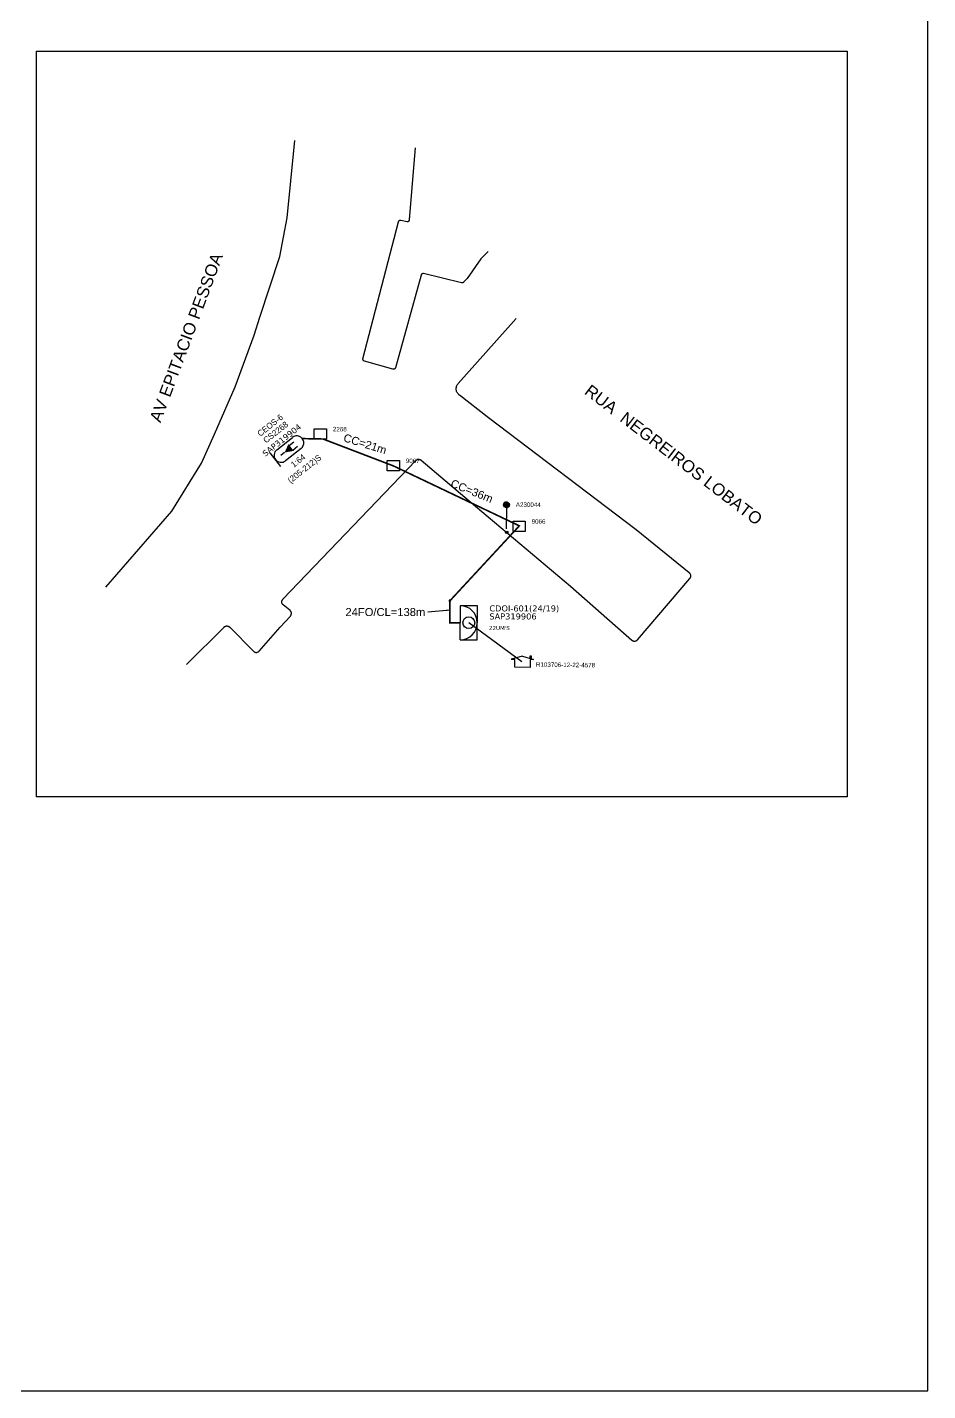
# Model space of a CAD drawing. Header units: millimetres. Extents: x 1012 to 1851, y 91 to 685.
# Drawn here: x 1625.6 to 1850.7, y 90.8 to 431.5 of the extents above; entities that cross this region are included whole.
import ezdxf
from ezdxf.enums import TextEntityAlignment as Align

# ---------------------------------------------------------------- set-up
doc = ezdxf.new("R2010")
doc.units = ezdxf.units.MM
doc.header["$LTSCALE"] = 0.1
doc.header["$MEASUREMENT"] = 0
for name, color, linetype in [('CD a instalar', 1, 'Continuous'), ('CDOI', 1, 'Continuous'), ('CEOS', 1, 'Continuous'), ('label_cabos', 7, 'Continuous'), ('LEGENDAS_INFRAESTRUTURAS', 7, 'Continuous'), ('MUB_DIVISA', 7, 'Continuous'), ('MUB_OBRA_ARTE', 253, 'Continuous'), ('MUB_QUADRAS', 253, 'Continuous'), ('MUB_SEGMENTO', 7, 'Continuous'), ('NOS_DE_INFRAESTRUTURA', 7, 'Continuous'), ('SURVEYS', 7, 'Continuous'), ('SURVEYS_LEGENDAS', 7, 'Continuous')]:
    doc.layers.add(name, color=color, linetype=linetype)
doc.styles.add('siredit', font='verdana.ttf')
doc.styles.get("Standard").update_dxf_attribs({"font": 'arial.ttf'})
doc.styles.add('Style-font000', font='font000.shx')
doc.dimstyles.new('ISO-25', dxfattribs={"dimtxt": 2.5, "dimasz": 2.5, "dimexe": 1.25, "dimexo": 0.625, "dimtad": 1, "dimtxsty": 'Standard', "dimcen": 2.5, "dimadec": 0, "dimazin": 0, "dimtfac": 1, "dimtmove": 0, "dimatfit": 3, "dimfxl": 0, "dimarcsym": 0})

# ---------------------------------------------------------------- blocks, each defined once
blk = doc.blocks.new('DV')
at = {"linetype": 'Continuous'}
blk.add_circle((0, 0), 0.00000275, dxfattribs=at)
blk = doc.blocks.new('MHMZ')
at = {"color": 5}
for p, q in [((-0.000021, 0.000005), (0.0000066, 0.0000052)), ((-0.0000207, -0.0000182), (-0.000021, 0.000005)), ((0.0000066, 0.0000052), (0.0000068, -0.0000179)), ((0.0000068, -0.0000179), (-0.0000207, -0.0000182))]:
    blk.add_line(p, q, dxfattribs=at)
blk = doc.blocks.new('FNDM')
at = {"color": 0}
for p, q in [((0, 0.0000017), (-0.0000017, 0)), ((0.0000012, 0.0000012), (-0.0000012, 0.0000012)), ((-0.0000012, 0.0000012), (-0.0000012, -0.0000012)), ((0.0000017, 0), (0, 0.0000017)), ((0.0000012, -0.0000012), (0.0000012, 0.0000012)), ((-0.0000017, 0), (0, -0.0000017)), ((-0.0000012, -0.0000012), (0.0000012, -0.0000012)), ((0, -0.0000017), (0.0000017, 0))]:
    blk.add_line(p, q, dxfattribs=at)
blk = doc.blocks.new('*X29')
at = {"color": 0}
for p, q in [((-0.679997, 0.416018), (-0.018018, 1.077997)), ((-0.679809, 0.433884), (-0.035884, 1.077809)), ((-0.679715, 0.398622), (-0.000622, 1.077715)), ((-0.67911, 0.452261), (-0.054261, 1.07711)), ((-0.678999, 0.381661), (0.016339, 1.076999)), ((-0.677877, 0.365105), (0.032895, 1.075877)), ((-0.677853, 0.471196), (-0.073196, 1.075853)), ((-0.676376, 0.348929), (0.049071, 1.074376)), ((-0.675978, 0.490748), (-0.092748, 1.073978)), ((-0.674518, 0.333109), (0.064891, 1.072518)), ((-0.673417, 0.510987), (-0.112987, 1.071417)), ((-0.672323, 0.317627), (0.080373, 1.070323)), ((-0.67008, 0.532002), (-0.134002, 1.06808)), ((-0.669809, 0.302463), (0.095537, 1.067809)), ((-0.666991, 0.287604), (0.110396, 1.064991)), ((-0.665856, 0.553903), (-0.155903, 1.063856)), ((-0.663883, 0.273034), (0.124966, 1.061883)), ((-0.660603, 0.576834), (-0.178834, 1.058603)), ((-0.660497, 0.258742), (0.139258, 1.058497)), ((-0.656846, 0.244715), (0.153285, 1.054846)), ((-0.654125, 0.600989), (-0.202989, 1.052125)), ((-0.652938, 0.230945), (0.167055, 1.050938)), ((-0.648783, 0.217422), (0.180578, 1.046783)), ((-0.646156, 0.626637), (-0.228637, 1.044156)), ((-0.64439, 0.204138), (0.193862, 1.04239)), ((-0.639766, 0.191085), (0.206915, 1.037766)), ((-0.636298, 0.654172), (-0.256172, 1.034298)), ((-0.634917, 0.178256), (0.219744, 1.032917)), ((-0.62985, 0.165645), (0.232355, 1.02785)), ((-0.624571, 0.153247), (0.244753, 1.022571)), ((-0.623925, 0.684222), (-0.286222, 1.021925)), ((-0.619084, 0.141056), (0.256944, 1.017084)), ((-0.613395, 0.129067), (0.268933, 1.011395)), ((-0.607932, 0.717893), (-0.319893, 1.005932)), ((-0.607508, 0.117277), (0.280723, 1.005508)), ((-0.601426, 0.10568), (0.29232, 0.999426)), ((-0.595154, 0.094275), (0.303725, 0.993154)), ((-0.588694, 0.083057), (0.314943, 0.986694)), ((-0.58596, 0.757543), (-0.359543, 0.98396)), ((-0.58205, 0.072024), (0.325976, 0.98005)), ((-0.575224, 0.061172), (0.336828, 0.973224)), ((-0.568219, 0.0505), (0.3475, 0.966219)), ((-0.561036, 0.040005), (0.357995, 0.959036)), ((-0.553678, 0.029685), (0.368315, 0.951678)), ((-0.550397, 0.810783), (-0.412783, 0.948397)), ((-0.546146, 0.01954), (0.37846, 0.944146)), ((-0.538442, 0.009566), (0.388434, 0.936442)), ((-0.530567, -0.000236), (0.398236, 0.928567)), ((-0.522522, -0.009869), (0.407869, 0.920522)), ((-0.514308, -0.019333), (0.417333, 0.912308)), ((-0.505925, -0.028628), (0.426628, 0.903925)), ((-0.497375, -0.037756), (0.435756, 0.895375)), ((-0.488657, -0.046715), (0.444715, 0.886657)), ((-0.479772, -0.055508), (0.453508, 0.877772)), ((-0.470719, -0.064133), (0.462133, 0.868719)), ((-0.461499, -0.07259), (0.47059, 0.859499)), ((-0.45211, -0.080879), (0.478879, 0.85011)), ((-0.442553, -0.089), (0.487, 0.840553)), ((-0.432826, -0.096951), (0.494951, 0.830826)), ((-0.422929, -0.104731), (0.502731, 0.820929)), ((-0.41286, -0.11234), (0.51034, 0.81086)), ((-0.402619, -0.119776), (0.517776, 0.800619)), ((-0.392202, -0.127037), (0.525037, 0.790202)), ((-0.381609, -0.134122), (0.532122, 0.779609)), ((-0.370838, -0.141028), (0.539028, 0.768838)), ((-0.359886, -0.147754), (0.545754, 0.757886)), ((-0.348751, -0.154296), (0.552296, 0.746751)), ((-0.337429, -0.160652), (0.558652, 0.735429)), ((-0.325919, -0.16682), (0.56482, 0.723919)), ((-0.314215, -0.172794), (0.570794, 0.712215)), ((-0.302316, -0.178572), (0.576572, 0.700316)), ((-0.290215, -0.184149), (0.582149, 0.688215)), ((-0.27791, -0.189522), (0.587522, 0.67591)), ((-0.265395, -0.194684), (0.592684, 0.663395)), ((-0.252664, -0.199631), (0.597631, 0.650664)), ((-0.239711, -0.204356), (0.602356, 0.637711)), ((-0.226531, -0.208853), (0.606853, 0.624531)), ((-0.213115, -0.213115), (0.611115, 0.611115)), ((-0.199456, -0.217134), (0.615134, 0.597456)), ((-0.185546, -0.220901), (0.618901, 0.583546)), ((-0.171373, -0.224406), (0.622406, 0.569373)), ((-0.156929, -0.22764), (0.62564, 0.554929)), ((-0.1422, -0.230589), (0.628589, 0.5402)), ((-0.127174, -0.23324), (0.63124, 0.525174)), ((-0.111836, -0.23558), (0.63358, 0.509836)), ((-0.096169, -0.23759), (0.63559, 0.494169)), ((-0.080154, -0.239253), (0.637253, 0.478154)), ((-0.06377, -0.240547), (0.638547, 0.46177)), ((-0.046993, -0.241448), (0.639448, 0.444993)), ((-0.029795, -0.241927), (0.639927, 0.427795)), ((-0.012144, -0.241953), (0.639953, 0.410144)), ((0.006, -0.241488), (0.639488, 0.392)), ((0.024679, -0.240486), (0.638486, 0.373321)), ((0.043948, -0.238895), (0.636895, 0.354052)), ((0.063871, -0.236649), (0.634649, 0.334129)), ((0.084528, -0.23367), (0.63167, 0.313472)), ((0.106018, -0.229858), (0.627858, 0.291982)), ((0.12847, -0.225084), (0.623084, 0.26953)), ((0.152051, -0.21918), (0.61718, 0.245949)), ((0.176993, -0.211916), (0.609916, 0.221007)), ((0.203627, -0.20296), (0.60096, 0.194373)), ((0.232456, -0.191808), (0.589808, 0.165544)), ((0.264325, -0.177617), (0.575617, 0.133675)), ((0.300865, -0.158754), (0.556754, 0.097135)), ((0.346227, -0.13107), (0.52907, 0.051773)), ((0.43272, -0.062254), (0.460254, -0.03472))]:
    blk.add_line(p, q, dxfattribs=at)
blk = doc.blocks.new('PTPT')
at = {"color": 0}
blk.add_line((-0.0000002, -0.0000024), (-0.0000002, -0.0000498), dxfattribs=at)
blk.add_circle((-0.0000002, 0.0000042), 0.0000066, dxfattribs=at)
at = {"color": 0, "xscale": 1e-05, "yscale": 1e-05, "zscale": 1e-05}
blk.add_blockref('*X29', (0, 0), dxfattribs=at)
blk = doc.blocks.new('LVLV')
for p, q in [((0, 0.0000254), (-0.0000251, 0.000018)), ((-0.0000251, 0.000018), (-0.0000173, 0.000018)), ((-0.0000172, 0), (-0.0000172, 0.0000179)), ((0.0000172, 0), (-0.0000172, 0)), ((0, 0.0000254), (0.0000251, 0.000018)), ((0.0000169, 0.0000264), (0.0000195, 0.0000264)), ((0.0000169, 0.0000205), (0.0000169, 0.0000264)), ((0.0000251, 0.000018), (0.0000172, 0.000018)), ((0.0000172, 0.000018), (0.0000172, 0)), ((0.0000195, 0.0000264), (0.0000195, 0.0000198))]:
    blk.add_line(p, q)

msp = doc.modelspace()

# ---------------------------------------------------------------- linework, layer by layer
at = {"linetype": 'Continuous'}
msp.add_lwpolyline([(1850.65, 684.79), (1012.09, 684.79), (1012.09, 90.79), (1850.65, 90.79), (1850.65, 684.79)], dxfattribs=at)
at = {"layer": 'CD a instalar', "color": 4, "linetype": 'Continuous'}
msp.add_line((1749.21, 272.97), (1735.97, 282.72), dxfattribs=at)
at = {"layer": 'CD a instalar', "color": 0, "linetype": 'Continuous'}
msp.add_lwpolyline([(1627.92, 425.6), (1830.5, 425.6), (1830.5, 239.18), (1627.92, 239.18)], close=True, dxfattribs=at)
at = {"layer": 'CD a instalar', "color": 0, "linetype": 'Continuous', "const_width": 0.4}
msp.add_lwpolyline([(1694.35, 328.75), (1699.54, 328.64), (1717.12, 321.92), (1748.59, 306.94), (1731.23, 288.19), (1731.23, 282.72), (1733.84, 282.72)], dxfattribs=at)
at = {"layer": 'CDOI', "color": 0}
for p, q in [((1738.1, 286.97), (1733.85, 286.97)), ((1738.09, 278.47), (1738.1, 286.97)), ((1733.84, 278.47), (1738.09, 278.47))]:
    msp.add_line(p, q, dxfattribs=at)
msp.add_lwpolyline([(1733.84, 278.47), (1733.85, 286.97)], dxfattribs=at)
msp.add_circle((1735.97, 282.72), 1.47, dxfattribs=at)
msp.add_arc((1733.84, 282.72), 4.25, 269.9724, 89.9724, dxfattribs=at)
at = {"layer": 'CEOS', "color": 0}
for p, q in [((1687.97, 325.96), (1691.87, 329.04)), ((1694.06, 326.26), (1690.16, 323.19))]:
    msp.add_line(p, q, dxfattribs=at)
msp.add_lwpolyline([(1689.94, 325.26, 0, 2.18, 0), (1691.55, 326.53, 2.18, 2.18, 0)], format="xyseb", dxfattribs=at)
for points in [[(1691.04, 327.03), (1692.22, 327.96)], [(1689, 321.81), (1686.36, 325.15)], [(1689.94, 325.26), (1689, 324.53)], [(1691.95, 325.87), (1693.14, 326.81)]]:
    msp.add_lwpolyline(points, dxfattribs=at)
for centre, start, end in [((1692.96, 327.65), 308.2802, 128.2802), ((1689.07, 324.58), 128.2802, 308.2802)]:
    msp.add_arc(centre, 1.77, start, end, dxfattribs=at)
at = {"layer": 'MUB_OBRA_ARTE', "color": 0, "linetype": 'Continuous'}
msp.add_lwpolyline([(1645.22, 291.58), (1661.73, 310.59), (1669.17, 322.62), (1672.44, 329.81), (1677.6, 341.7), (1682.33, 354.59), (1683.78, 359.08), (1688.74, 374.26), (1690.56, 383.92), (1691.53, 393.17), (1692.45, 403.28)], dxfattribs=at)
at = {"layer": 'MUB_QUADRAS', "color": 0, "linetype": 'Continuous'}
for points in [[(1709.51, 348.5), (1709.51, 348.55), (1709.51, 348.6), (1709.51, 348.65), (1709.52, 348.7), (1718.39, 382.95), (1718.4, 382.97), (1718.41, 383.01), (1718.44, 383.06), (1718.46, 383.11), (1718.5, 383.15), (1718.53, 383.19), (1718.57, 383.22), (1718.61, 383.25), (1718.66, 383.28), (1718.71, 383.3), (1718.76, 383.31), (1718.81, 383.32), (1718.86, 383.33), (1718.91, 383.32), (1718.97, 383.32), (1720.59, 383.03), (1720.64, 383.02), (1720.69, 383.02), (1720.74, 383.02), (1720.79, 383.03), (1720.84, 383.05), (1720.89, 383.07), (1720.94, 383.09), (1720.98, 383.12), (1721.02, 383.16), (1721.06, 383.19), (1721.09, 383.24), (1721.11, 383.28), (1721.14, 383.33), (1721.15, 383.38), (1721.17, 383.43), (1721.17, 383.48), (1722.61, 401.45)], [(1740.8, 375.48), (1738.99, 373.63), (1735.52, 368.76), (1734.65, 367.81), (1734.64, 367.8), (1734.6, 367.76), (1734.56, 367.73), (1734.52, 367.71), (1734.47, 367.68), (1734.42, 367.67), (1734.37, 367.65), (1734.32, 367.65), (1734.27, 367.65), (1734.21, 367.65), (1734.16, 367.66), (1724.68, 369.98), (1724.64, 369.98), (1724.59, 369.99), (1724.54, 369.99), (1724.49, 369.98), (1724.44, 369.97), (1724.39, 369.96), (1724.34, 369.94), (1724.29, 369.91), (1724.25, 369.88), (1724.21, 369.85), (1724.18, 369.81), (1724.15, 369.77), (1724.12, 369.72), (1724.1, 369.67), (1724.08, 369.62), (1717.62, 346.44), (1717.61, 346.39), (1717.59, 346.34), (1717.56, 346.3), (1717.53, 346.26), (1717.49, 346.22), (1717.45, 346.18), (1717.41, 346.15), (1717.36, 346.13), (1717.32, 346.11), (1717.27, 346.09), (1717.22, 346.08), (1717.16, 346.08), (1717.11, 346.08), (1717.06, 346.08), (1717.01, 346.1), (1709.87, 348.1), (1709.83, 348.11), (1709.78, 348.13), (1709.74, 348.16), (1709.7, 348.19), (1709.66, 348.22), (1709.62, 348.26), (1709.59, 348.3), (1709.56, 348.35), (1709.54, 348.4), (1709.53, 348.45), (1709.51, 348.5)], [(1665.41, 272.25), (1674.79, 281.62), (1674.87, 281.69), (1674.95, 281.75), (1675.04, 281.8), (1675.14, 281.85), (1675.24, 281.88), (1675.34, 281.9), (1675.44, 281.91), (1675.55, 281.91), (1675.65, 281.9), (1675.75, 281.88), (1675.85, 281.84), (1675.95, 281.8), (1676.04, 281.75), (1676.12, 281.69), (1676.2, 281.62), (1676.21, 281.61), (1682.13, 275.61), (1682.21, 275.54), (1682.3, 275.47), (1682.39, 275.42), (1682.48, 275.38), (1682.58, 275.34), (1682.68, 275.32), (1682.79, 275.31), (1682.89, 275.31), (1683, 275.32), (1683.1, 275.34), (1683.2, 275.37), (1683.29, 275.41), (1683.39, 275.47), (1683.47, 275.53), (1683.55, 275.6), (1683.6, 275.65), (1688.81, 281.6), (1691.37, 284.4), (1691.43, 284.48), (1691.49, 284.57), (1691.54, 284.66), (1691.58, 284.76), (1691.61, 284.86), (1691.62, 284.96), (1691.63, 285.07), (1691.62, 285.17), (1691.61, 285.27), (1691.58, 285.38), (1691.55, 285.47), (1691.5, 285.57), (1691.44, 285.65), (1691.38, 285.74), (1691.3, 285.81), (1691.25, 285.86), (1689.61, 287.16), (1689.53, 287.23), (1689.46, 287.3), (1689.4, 287.39), (1689.35, 287.48), (1689.3, 287.57), (1689.27, 287.67), (1689.25, 287.77), (1689.23, 287.88), (1689.23, 287.98), (1689.24, 288.09), (1689.26, 288.19), (1689.3, 288.29), (1689.34, 288.39), (1689.39, 288.48), (1689.45, 288.56), (1689.51, 288.63), (1722.73, 323.25), (1722.81, 323.32), (1722.89, 323.39), (1722.98, 323.44), (1723.07, 323.49), (1723.17, 323.52), (1723.27, 323.54), (1723.38, 323.56), (1723.48, 323.56), (1723.59, 323.55), (1723.69, 323.53), (1723.79, 323.5), (1723.89, 323.46), (1723.98, 323.41), (1724.06, 323.35), (1724.1, 323.32), (1736.07, 313.21), (1761.42, 291.88), (1776.69, 278.37), (1776.77, 278.31), (1776.86, 278.25), (1776.95, 278.21), (1777.05, 278.17), (1777.15, 278.14), (1777.26, 278.13), (1777.36, 278.12), (1777.46, 278.13), (1777.57, 278.15), (1777.67, 278.17), (1777.77, 278.21), (1777.86, 278.26), (1777.95, 278.32), (1778.03, 278.39), (1778.1, 278.46), (1778.11, 278.47), (1791.2, 293.76), (1791.27, 293.84), (1791.32, 293.93), (1791.37, 294.03), (1791.4, 294.12), (1791.42, 294.23), (1791.44, 294.33), (1791.44, 294.43), (1791.43, 294.54), (1791.41, 294.64), (1791.39, 294.74), (1791.35, 294.84), (1791.3, 294.93), (1791.24, 295.02), (1791.17, 295.1), (1791.09, 295.17), (1791.07, 295.19), (1777.77, 305.96), (1740.89, 333.91), (1733.6, 339.61), (1733.5, 339.69), (1733.35, 339.84), (1733.22, 340), (1733.1, 340.17), (1733.01, 340.36), (1732.93, 340.55), (1732.88, 340.76), (1732.84, 340.96), (1732.83, 341.17), (1732.84, 341.38), (1732.87, 341.59), (1732.92, 341.79), (1733, 341.99), (1733.09, 342.17), (1733.2, 342.35), (1733.33, 342.51), (1747.79, 358.78)]]:
    msp.add_lwpolyline(points, dxfattribs=at)

# ---------------------------------------------------------------- block references
at = {"layer": 'MUB_DIVISA', "color": 0, "xscale": 111319.4907932735, "yscale": 111319.4907932738, "zscale": 111319.4907932736, "rotation": 359.2984740426081}
msp.add_blockref('DV', (1745.46, 305.3), dxfattribs=at)
msp.add_blockref('DV', (1745.46, 305.3), dxfattribs=at)
at = {"layer": 'NOS_DE_INFRAESTRUTURA', "color": 0, "yscale": 111319.4907932738, "zscale": 111319.4907932736}
for name, p, xscale, rotation in [('MHMZ', (1699.69, 330.6), 111319.4907932735, 359.298655985655), ('MHMZ', (1717.91, 322.68), 111319.4907932736, 359.2985842314354), ('PTPT', (1745.4, 311.74), 111319.4907932736, 359.2984762658641), ('MHMZ', (1749.35, 307.53), 111319.4907932736, 359.2984599480072), ('FNDM', (1731.23, 288.19), 111319.4907932736, 359.2985229346133)]:
    msp.add_blockref(name, p, dxfattribs=dict(at, xscale=xscale, rotation=rotation))
at = {"layer": 'SURVEYS', "color": 0, "xscale": 111319.4907932736, "yscale": 111319.4907932738, "zscale": 111319.4907932736, "rotation": 359.2985474464207}
msp.add_blockref('LVLV', (1749.35, 271.56), dxfattribs=at)

# ---------------------------------------------------------------- texts
at = {"layer": 'CDOI', "color": 0, "style": 'siredit'}
for tag, text, height, p in [('CDOI-601(24/19)', 'CDOxxx (x/y)', 1.5, (1741.1, 286.3)), ('SAP319906', 'xxx', 1.5, (1741.1, 284.3)), ("22UM'S", '', 1, (1741.02, 281.4))]:
    msp.add_attdef(tag, text=text, height=height, rotation=359.9724, dxfattribs=at).set_placement(p, align=Align.MIDDLE_LEFT)
at = {"layer": 'CEOS', "color": 0}
for tag, text, height, style, p in [('CEOS-6', 'CEOS-xx', 1.499, 'Style-font000', (1686.31, 332.07)), ('SAP319904', '', 1.48, 'siredit', (1689.23, 328.37)), ('CS2268', 'CS-XX', 1.499, 'Style-font000', (1687.69, 330.33))]:
    msp.add_attdef(tag, text=text, height=height, rotation=38.2802, dxfattribs=dict(at, style=style)).set_placement(p, align=Align.MIDDLE_CENTER)
at = {"layer": 'CEOS', "color": 0, "style": 'Style-font000'}
for tag, text, p in [('(205-212)S', '[xx-xx]', (1694.43, 321.78)), ('1:64', '(1:xx)', (1692.83, 323.81))]:
    msp.add_attdef(tag, text=text, height=1.499, rotation=38.2802, dxfattribs=at).set_placement(p, align=Align.TOP_CENTER)
at = {"layer": 'label_cabos', "color": 0, "linetype": 'Continuous', "char_height": 2, "attachment_point": 6}
for s, insert, rotation in [('CC=21m', (1715.34, 325.76), 342.6762), ('CC=36m', (1741.87, 313.53), 337.8504)]:
    msp.add_mtext(s, dxfattribs=dict(at, insert=insert, rotation=rotation))
at = {"layer": 'label_cabos', "color": 0, "linetype": 'Continuous', "insert": (1725.09, 285.38), "char_height": 2, "attachment_point": 6}
msp.add_mtext('24FO/CL=138m', dxfattribs=at)
at = {"layer": 'LEGENDAS_INFRAESTRUTURAS', "color": 0}
for s, rotation, p in [('2268', 359.2986, (1702, 330.57)), ('9067', 359.2986, (1720.22, 322.65)), ('A230044', 359.2985, (1747.71, 311.71)), ('9066', 359.2985, (1751.66, 307.5))]:
    msp.add_text(s, height=1.113, rotation=rotation, dxfattribs=at).set_placement(p)
at = {"layer": 'MUB_SEGMENTO', "color": 0}
for s, rotation, p in [('AV EPITACIO PESSOA', 69.4935, (1658.91, 332.55)), ('RUA  NEGREIROS LOBATO', 322.4767, (1764.63, 340.09))]:
    msp.add_text(s, height=3, rotation=rotation, dxfattribs=at).set_placement(p)
at = {"layer": 'SURVEYS_LEGENDAS', "color": 0}
msp.add_text('R103706-12-22-4578', height=1.1132, rotation=359.2985, dxfattribs=at).set_placement((1752.74, 271.74))

# ---------------------------------------------------------------- leaders
at = {"layer": 'label_cabos', "color": 0, "linetype": 'Continuous', "annotation_type": 0, "has_hookline": 1, "hookline_direction": 1, "text_width": 19.69}
msp.add_leader([(1731.29, 285.88), (1725.71, 285.38)], dimstyle='ISO-25', override={"dimasz": 1, "dimtad": 0}, dxfattribs=at)

doc.saveas('drawing.dxf')
